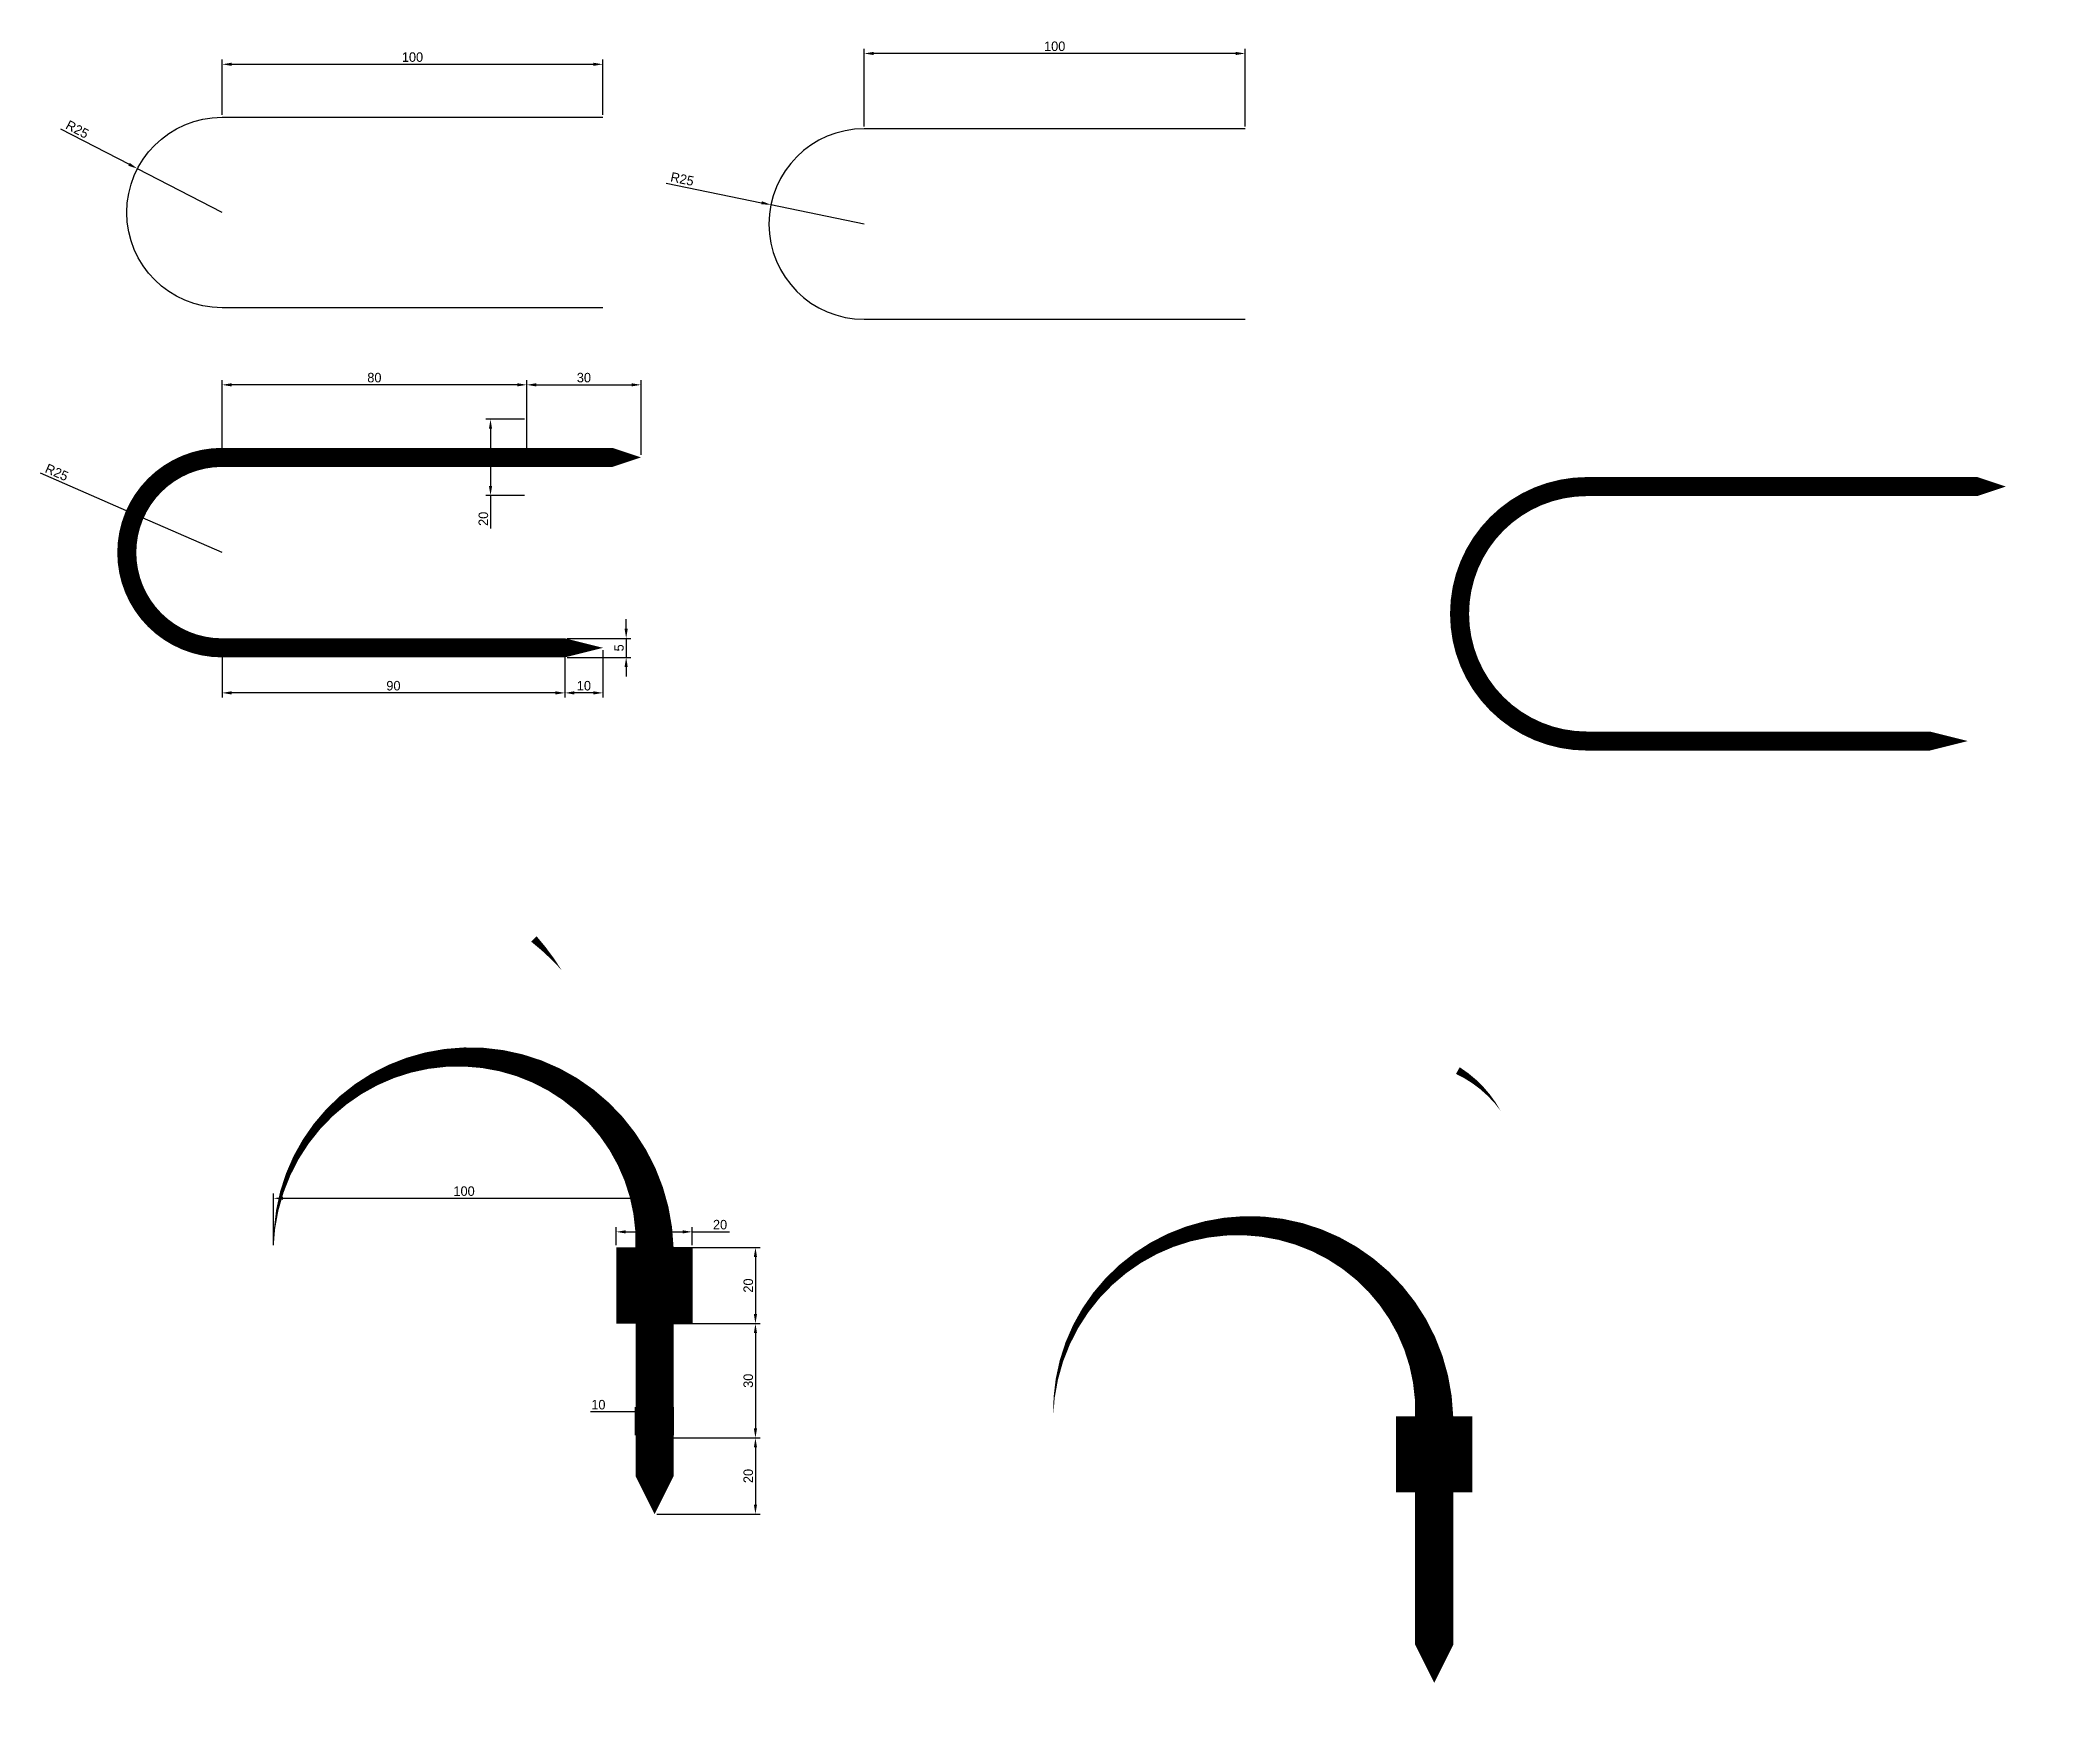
# Model space of a CAD drawing. Header units: millimetres. Extents: x 205 to 731, y -118 to 324.
import ezdxf

# ---------------------------------------------------------------- set-up
doc = ezdxf.new("R2010")
doc.units = ezdxf.units.MM
doc.dimstyles.new('ISO-25', dxfattribs={"dimtxt": 2.5, "dimasz": 2.5, "dimexe": 1.25, "dimexo": 0.625, "dimtad": 1, "dimdsep": 46, "dimtxsty": 'Standard', "dimcen": 2.5, "dimadec": 0, "dimazin": 0, "dimtfac": 1, "dimtmove": 0, "dimatfit": 3, "dimfxl": 1, "dimarcsym": 0})

# ---------------------------------------------------------------- blocks, each defined once
blk = doc.blocks.new('*D1')
at = {"color": 0, "lineweight": -2, "transparency": 16777216}
for p, q in [((253, 303.88), (253, 318.42)), ((255.5, 317.17), (350.5, 317.17)), ((353, 303.88), (353, 318.42))]:
    blk.add_line(p, q, dxfattribs=at)
at = {"color": 0, "transparency": 16777216}
for points in [[(255.5, 317.59), (255.5, 316.76), (253, 317.17)], [(350.5, 317.59), (350.5, 316.76), (353, 317.17)]]:
    blk.add_solid(points, dxfattribs=at)
at = {"layer": 'Defpoints', "color": 0, "transparency": 16777216}
for p in [(353, 317.17), (253, 303.26), (353, 303.26)]:
    blk.add_point(p, dxfattribs=at)
at = {"color": 0, "transparency": 16777216, "insert": (303, 319.05), "char_height": 2.5, "attachment_point": 5}
blk.add_mtext('100', dxfattribs=at)
blk = doc.blocks.new('*D2')
at = {"color": 0, "lineweight": -2, "transparency": 16777216}
for p, q in [((210.63, 300.24), (228.59, 290.92)), ((253, 278.26), (230.81, 289.77))]:
    blk.add_line(p, q, dxfattribs=at)
at = {"color": 0, "transparency": 16777216}
blk.add_solid([(228.79, 291.29), (228.4, 290.55), (230.81, 289.77)], dxfattribs=at)
at = {"layer": 'Defpoints', "color": 0, "transparency": 16777216}
for p in [(230.81, 289.77), (253, 278.26)]:
    blk.add_point(p, dxfattribs=at)
at = {"color": 0, "transparency": 16777216, "insert": (215.01, 300.08), "char_height": 2.5, "attachment_point": 5, "rotation": 332.5773}
blk.add_mtext('R25', dxfattribs=at)
blk = doc.blocks.new('*D3')
at = {"color": 0, "lineweight": -2, "transparency": 16777216}
for p, q in [((205.24, 209.92), (227.82, 200.02)), ((253, 188.98), (230.11, 199.02))]:
    blk.add_line(p, q, dxfattribs=at)
at = {"color": 0, "transparency": 16777216}
blk.add_solid([(227.99, 200.41), (227.65, 199.64), (230.11, 199.02)], dxfattribs=at)
at = {"layer": 'Defpoints', "color": 0, "transparency": 16777216}
for p in [(230.11, 199.02), (253, 188.98)]:
    blk.add_point(p, dxfattribs=at)
at = {"color": 0, "transparency": 16777216, "insert": (209.62, 210.05), "char_height": 2.5, "attachment_point": 5, "rotation": 336.3242}
blk.add_mtext('R25', dxfattribs=at)
blk = doc.blocks.new('*D4')
at = {"color": 0, "lineweight": -2, "transparency": 16777216}
for p, q in [((253, 214.61), (253, 234.28)), ((330.5, 233.03), (255.5, 233.03)), ((333, 214.61), (333, 234.28))]:
    blk.add_line(p, q, dxfattribs=at)
at = {"color": 0, "transparency": 16777216}
for points in [[(255.5, 233.45), (255.5, 232.61), (253, 233.03)], [(330.5, 233.45), (330.5, 232.61), (333, 233.03)]]:
    blk.add_solid(points, dxfattribs=at)
at = {"layer": 'Defpoints', "color": 0, "transparency": 16777216}
for p in [(253, 233.03), (253, 213.98), (333, 213.98)]:
    blk.add_point(p, dxfattribs=at)
at = {"color": 0, "transparency": 16777216, "insert": (293, 234.91), "char_height": 2.5, "attachment_point": 5}
blk.add_mtext('80', dxfattribs=at)
blk = doc.blocks.new('*D5')
at = {"color": 0, "lineweight": -2, "transparency": 16777216}
for p, q in [((333, 224.77), (333, 234.28)), ((335.5, 233.03), (360.5, 233.03)), ((363, 214.61), (363, 234.28))]:
    blk.add_line(p, q, dxfattribs=at)
at = {"color": 0, "transparency": 16777216}
for points in [[(335.5, 233.45), (335.5, 232.61), (333, 233.03)], [(360.5, 233.45), (360.5, 232.61), (363, 233.03)]]:
    blk.add_solid(points, dxfattribs=at)
at = {"layer": 'Defpoints', "color": 0, "transparency": 16777216}
for p in [(363, 233.03), (333, 224.14), (363, 213.98)]:
    blk.add_point(p, dxfattribs=at)
at = {"color": 0, "transparency": 16777216, "insert": (348, 234.91), "char_height": 2.5, "attachment_point": 5}
blk.add_mtext('30', dxfattribs=at)
blk = doc.blocks.new('*D6')
at = {"color": 0, "lineweight": -2, "transparency": 16777216}
for p, q in [((353, 163.36), (353, 150.91)), ((343, 160.77), (343, 150.91)), ((350.5, 152.16), (345.5, 152.16))]:
    blk.add_line(p, q, dxfattribs=at)
at = {"color": 0, "transparency": 16777216}
for points in [[(345.5, 152.58), (345.5, 151.74), (343, 152.16)], [(350.5, 152.58), (350.5, 151.74), (353, 152.16)]]:
    blk.add_solid(points, dxfattribs=at)
at = {"layer": 'Defpoints', "color": 0, "transparency": 16777216}
for p in [(353, 163.98), (343, 161.39), (343, 152.16)]:
    blk.add_point(p, dxfattribs=at)
at = {"color": 0, "transparency": 16777216, "insert": (348, 154.03), "char_height": 2.5, "attachment_point": 5}
blk.add_mtext('10', dxfattribs=at)
blk = doc.blocks.new('*D7')
at = {"color": 0, "lineweight": -2, "transparency": 16777216}
for p, q in [((332.38, 223.98), (322.23, 223.98)), ((323.48, 221.48), (323.48, 206.48)), ((332.38, 203.98), (322.23, 203.98)), ((323.48, 203.98), (323.48, 195.35))]:
    blk.add_line(p, q, dxfattribs=at)
at = {"color": 0, "transparency": 16777216}
for points in [[(323.06, 221.48), (323.9, 221.48), (323.48, 223.98)], [(323.06, 206.48), (323.9, 206.48), (323.48, 203.98)]]:
    blk.add_solid(points, dxfattribs=at)
at = {"layer": 'Defpoints', "color": 0, "transparency": 16777216}
for p in [(323.48, 223.98), (333, 223.98), (333, 203.98)]:
    blk.add_point(p, dxfattribs=at)
at = {"color": 0, "transparency": 16777216, "insert": (321.61, 197.85), "char_height": 2.5, "attachment_point": 5, "rotation": 90}
blk.add_mtext('20', dxfattribs=at)
blk = doc.blocks.new('*D8')
at = {"color": 0, "lineweight": -2, "transparency": 16777216}
for p, q in [((359.09, 168.98), (359.09, 171.48)), ((343.63, 166.48), (360.34, 166.48)), ((359.09, 166.48), (359.09, 161.48)), ((343.63, 161.48), (360.34, 161.48)), ((359.09, 158.98), (359.09, 156.48))]:
    blk.add_line(p, q, dxfattribs=at)
at = {"color": 0, "transparency": 16777216}
for points in [[(358.67, 168.98), (359.5, 168.98), (359.09, 166.48)], [(358.67, 158.98), (359.5, 158.98), (359.09, 161.48)]]:
    blk.add_solid(points, dxfattribs=at)
at = {"layer": 'Defpoints', "color": 0, "transparency": 16777216}
for p in [(343, 166.48), (343, 161.48), (359.09, 161.48)]:
    blk.add_point(p, dxfattribs=at)
at = {"color": 0, "transparency": 16777216, "insert": (357.21, 163.98), "char_height": 2.5, "attachment_point": 5, "rotation": 90}
blk.add_mtext('5', dxfattribs=at)
blk = doc.blocks.new('*D9')
at = {"color": 0, "lineweight": -2, "transparency": 16777216}
for p, q in [((253, 163.36), (253, 150.91)), ((343, 163.36), (343, 150.91)), ((340.5, 152.16), (255.5, 152.16))]:
    blk.add_line(p, q, dxfattribs=at)
at = {"color": 0, "transparency": 16777216}
for points in [[(255.5, 152.58), (255.5, 151.74), (253, 152.16)], [(340.5, 152.58), (340.5, 151.74), (343, 152.16)]]:
    blk.add_solid(points, dxfattribs=at)
at = {"layer": 'Defpoints', "color": 0, "transparency": 16777216}
for p in [(253, 163.98), (343, 163.98), (253, 152.16)]:
    blk.add_point(p, dxfattribs=at)
at = {"color": 0, "transparency": 16777216, "insert": (298, 154.03), "char_height": 2.5, "attachment_point": 5}
blk.add_mtext('90', dxfattribs=at)
blk = doc.blocks.new('*D10')
at = {"color": 0, "lineweight": -2, "transparency": 16777216}
for p, q in [((266.54, 7.21), (266.54, 20.73)), ((269.04, 19.48), (364.04, 19.48)), ((366.54, 7.21), (366.54, 20.73))]:
    blk.add_line(p, q, dxfattribs=at)
at = {"color": 0, "transparency": 16777216}
for points in [[(269.04, 19.89), (269.04, 19.06), (266.54, 19.48)], [(364.04, 19.89), (364.04, 19.06), (366.54, 19.48)]]:
    blk.add_solid(points, dxfattribs=at)
at = {"layer": 'Defpoints', "color": 0, "transparency": 16777216}
for p in [(366.54, 19.48), (266.54, 6.58), (366.54, 6.58)]:
    blk.add_point(p, dxfattribs=at)
at = {"color": 0, "transparency": 16777216, "insert": (316.54, 21.35), "char_height": 2.5, "attachment_point": 5}
blk.add_mtext('100', dxfattribs=at)
blk = doc.blocks.new('*D11')
at = {"color": 0, "lineweight": -2, "transparency": 16777216}
for p, q in [((367.17, 6.58), (394.28, 6.58)), ((393.03, 4.08), (393.03, -10.92)), ((367.17, -13.42), (394.28, -13.42))]:
    blk.add_line(p, q, dxfattribs=at)
at = {"color": 0, "transparency": 16777216}
for points in [[(392.61, 4.08), (393.44, 4.08), (393.03, 6.58)], [(392.61, -10.92), (393.44, -10.92), (393.03, -13.42)]]:
    blk.add_solid(points, dxfattribs=at)
at = {"layer": 'Defpoints', "color": 0, "transparency": 16777216}
for p in [(366.54, 6.58), (366.54, -13.42), (393.03, -13.42)]:
    blk.add_point(p, dxfattribs=at)
at = {"color": 0, "transparency": 16777216, "insert": (391.15, -3.42), "char_height": 2.5, "attachment_point": 5, "rotation": 90}
blk.add_mtext('20', dxfattribs=at)
blk = doc.blocks.new('*D12')
at = {"color": 0, "lineweight": -2, "transparency": 16777216}
for p, q in [((356.44, 7.21), (356.44, 11.92)), ((358.94, 10.67), (373.95, 10.67)), ((376.45, 7.21), (376.45, 11.92)), ((376.45, 10.67), (386.24, 10.67))]:
    blk.add_line(p, q, dxfattribs=at)
at = {"color": 0, "transparency": 16777216}
for points in [[(358.94, 11.09), (358.94, 10.26), (356.44, 10.67)], [(373.95, 11.09), (373.95, 10.26), (376.45, 10.67)]]:
    blk.add_solid(points, dxfattribs=at)
at = {"layer": 'Defpoints', "color": 0, "transparency": 16777216}
for p in [(376.45, 10.67), (356.44, 6.58), (376.45, 6.58)]:
    blk.add_point(p, dxfattribs=at)
at = {"color": 0, "transparency": 16777216, "insert": (383.74, 12.55), "char_height": 2.5, "attachment_point": 5}
blk.add_mtext('20', dxfattribs=at)
blk = doc.blocks.new('*D13')
at = {"color": 0, "lineweight": -2, "transparency": 16777216}
for p, q in [((367.17, -13.42), (394.28, -13.42)), ((393.03, -15.92), (393.03, -40.92)), ((367.17, -43.42), (394.28, -43.42))]:
    blk.add_line(p, q, dxfattribs=at)
at = {"color": 0, "transparency": 16777216}
for points in [[(392.61, -15.92), (393.44, -15.92), (393.03, -13.42)], [(392.61, -40.92), (393.44, -40.92), (393.03, -43.42)]]:
    blk.add_solid(points, dxfattribs=at)
at = {"layer": 'Defpoints', "color": 0, "transparency": 16777216}
for p in [(366.54, -13.42), (366.54, -43.42), (393.03, -43.42)]:
    blk.add_point(p, dxfattribs=at)
at = {"color": 0, "transparency": 16777216, "insert": (391.15, -28.42), "char_height": 2.5, "attachment_point": 5, "rotation": 90}
blk.add_mtext('30', dxfattribs=at)
blk = doc.blocks.new('*D14')
at = {"color": 0, "lineweight": -2, "transparency": 16777216}
for p, q in [((367.17, -43.42), (394.28, -43.42)), ((393.03, -45.92), (393.03, -60.92)), ((367.17, -63.42), (394.28, -63.42))]:
    blk.add_line(p, q, dxfattribs=at)
at = {"color": 0, "transparency": 16777216}
for points in [[(392.61, -45.92), (393.44, -45.92), (393.03, -43.42)], [(392.61, -60.92), (393.44, -60.92), (393.03, -63.42)]]:
    blk.add_solid(points, dxfattribs=at)
at = {"layer": 'Defpoints', "color": 0, "transparency": 16777216}
for p in [(366.54, -43.42), (366.54, -63.42), (393.03, -63.42)]:
    blk.add_point(p, dxfattribs=at)
at = {"color": 0, "transparency": 16777216, "insert": (391.15, -53.42), "char_height": 2.5, "attachment_point": 5, "rotation": 90}
blk.add_mtext('20', dxfattribs=at)
blk = doc.blocks.new('*D15')
at = {"color": 0, "lineweight": -2, "transparency": 16777216}
for p, q in [((361.54, -36.58), (349.72, -36.58)), ((361.54, -42.73), (361.54, -35.33)), ((369.04, -36.58), (364.04, -36.58)), ((371.54, -42.73), (371.54, -35.33))]:
    blk.add_line(p, q, dxfattribs=at)
at = {"color": 0, "transparency": 16777216}
for points in [[(364.04, -36.17), (364.04, -37), (361.54, -36.58)], [(369.04, -36.17), (369.04, -37), (371.54, -36.58)]]:
    blk.add_solid(points, dxfattribs=at)
at = {"layer": 'Defpoints', "color": 0, "transparency": 16777216}
for p in [(361.54, -36.58), (361.54, -43.35), (371.54, -43.35)]:
    blk.add_point(p, dxfattribs=at)
at = {"color": 0, "transparency": 16777216, "insert": (351.8, -34.71), "char_height": 2.5, "attachment_point": 5}
blk.add_mtext('10', dxfattribs=at)
blk = doc.blocks.new('*D17')
at = {"color": 0, "lineweight": -2, "transparency": 16777216}
for p, q in [((421.58, 300.86), (421.58, 321.27)), ((521.58, 300.86), (521.58, 321.27)), ((519.08, 320.02), (424.08, 320.02))]:
    blk.add_line(p, q, dxfattribs=at)
at = {"color": 0, "transparency": 16777216}
for points in [[(424.08, 320.43), (424.08, 319.6), (421.58, 320.02)], [(519.08, 320.43), (519.08, 319.6), (521.58, 320.02)]]:
    blk.add_solid(points, dxfattribs=at)
at = {"layer": 'Defpoints', "color": 0, "transparency": 16777216}
for p in [(421.58, 320.02), (421.58, 300.24), (521.58, 300.24)]:
    blk.add_point(p, dxfattribs=at)
at = {"color": 0, "transparency": 16777216, "insert": (471.58, 321.89), "char_height": 2.5, "attachment_point": 5}
blk.add_mtext('100', dxfattribs=at)
blk = doc.blocks.new('*D18')
at = {"color": 0, "lineweight": -2, "transparency": 16777216}
for p, q in [((369.55, 286.01), (394.65, 280.81)), ((421.58, 275.24), (397.1, 280.31))]:
    blk.add_line(p, q, dxfattribs=at)
at = {"color": 0, "transparency": 16777216}
blk.add_solid([(394.73, 281.22), (394.56, 280.41), (397.1, 280.31)], dxfattribs=at)
at = {"layer": 'Defpoints', "color": 0, "transparency": 16777216}
for p in [(397.1, 280.31), (421.58, 275.24)]:
    blk.add_point(p, dxfattribs=at)
at = {"color": 0, "transparency": 16777216, "insert": (373.81, 287.04), "char_height": 2.5, "attachment_point": 5, "rotation": 348.303}
blk.add_mtext('R25', dxfattribs=at)

msp = doc.modelspace()

# ---------------------------------------------------------------- linework, layer by layer
for points, format in [([(353.003, 253.256), (253.003, 253.256, -1), (253.003, 303.256), (353.003, 303.256)], "xyb"), ([(521.577, 300.239), (421.577, 300.239, 1), (421.577, 250.239), (521.577, 250.239)], "xyb"), ([(353.003, 163.981, 0, 5, 0), (343.003, 163.981, 5, 5, 0), (253.003, 163.981, 5, 5, -1), (253.003, 213.981, 5, 5, 0), (333.003, 213.981, 20, 0, 0), (363.003, 213.981, 0, 0, 0)], "xyseb"), ([(711.259, 139.516, 0, 5, 0), (701.259, 139.516, 5, 5, 0), (611.259, 139.516, 5, 5, -1), (611.259, 206.318, 5, 5, 0), (691.259, 206.318, 20, 0, 0), (721.259, 206.318, 0, 0, 0)], "xyseb"), ([(279.657, 102.944, 0, 0, -0.2487897), (334.86, 87.564, 2, 0, -0.0417502), (342.144, 79.392, 0, 0, 0.8178494)], "xyseb"), ([(476.096, 79.149, 0, 0, -0.1269059), (577.41, 53.014, 2, 0, -0.1255466), (588.667, 42.427, 0, 0, 0.1690783)], "xyseb"), ([(266.541, 6.581, 0, 10, -1), (366.541, 6.581, 20, 20, 0), (366.541, -13.419, 10, 10, 0), (366.541, -43.419, 20, 0, 0), (366.541, -63.419, 0, 0, 0)], "xyseb"), ([(471.196, -37.714, 0, 10, -1), (571.196, -37.714, 20, 20, 0), (571.196, -57.714, 10, 10, 0), (571.196, -87.714, 20, 0, 0), (571.196, -107.714, 0, 0, 0)], "xyseb")]:
    msp.add_lwpolyline(points, format=format)

# ---------------------------------------------------------------- dimensions: what is measured, and where the dimension line sits
dim = msp.add_linear_dim(base=(421.577, 320.017), p1=(521.577, 300.239), p2=(421.577, 300.239), dimstyle='ISO-25')
dim.commit()
dim.dimension.update_dxf_attribs({"geometry": '*D17', "text_midpoint": (471.577, 321.892)})
at = {"color": 4}
for base, p1, p2, picture, middle in [((353.003, 317.172), (253.003, 303.256), (353.003, 303.256), '*D1', (303.003, 319.047)), ((253.003, 233.03), (333.003, 213.981), (253.003, 213.981), '*D4', (293.003, 234.905)), ((363.003, 233.03), (333.003, 224.141), (363.003, 213.981), '*D5', (348.003, 234.905)), ((253.003, 152.158), (343.003, 163.981), (253.003, 163.981), '*D9', (298.003, 154.033)), ((343.003, 152.158), (353.003, 163.981), (343.003, 161.391), '*D6', (348.003, 154.033)), ((366.541, 19.477), (266.541, 6.581), (366.541, 6.581), '*D10', (316.541, 21.352))]:
    dim = msp.add_linear_dim(base=base, p1=p1, p2=p2, dimstyle='ISO-25', dxfattribs=at)
    dim.commit()
    dim.dimension.update_dxf_attribs({"geometry": picture, "text_midpoint": middle})
for center, mpoint, picture, middle in [((253.003, 278.256), (230.813, 289.77), '*D2', (214.144, 298.418)), ((253.003, 188.981), (230.108, 199.02), '*D3', (208.864, 208.335))]:
    dim = msp.add_radius_dim(center=center, mpoint=mpoint, dimstyle='ISO-25', dxfattribs=at)
    dim.commit()
    dim.dimension.update_dxf_attribs({"geometry": picture, "text_midpoint": middle, "dimtype": 164})
dim = msp.add_radius_dim(center=(421.577, 275.239), mpoint=(397.096, 280.308), dimstyle='ISO-25')
dim.commit()
dim.dimension.update_dxf_attribs({"geometry": '*D18', "text_midpoint": (373.426, 285.208), "dimtype": 164})
for base, p1, p2, picture, middle in [((323.48, 223.981), (333.003, 203.983), (333.003, 223.981), '*D7', (323.48, 197.855)), ((359.087, 161.477), (343.002, 166.481), (343.003, 161.477), '*D8', (359.087, 163.979))]:
    dim = msp.add_linear_dim(base=base, p1=p1, p2=p2, angle=90, dimstyle='ISO-25', dxfattribs=at)
    dim.commit()
    dim.dimension.update_dxf_attribs({"geometry": picture, "text_midpoint": middle, "dimtype": 160})
for base, p1, p2, text, picture, middle in [((376.452, 10.674), (356.444, 6.581), (376.452, 6.581), '20', '*D12', (383.744, 10.674)), ((361.536, -36.582), (371.544, -43.351), (361.536, -43.351), '10', '*D15', (351.8, -36.582))]:
    dim = msp.add_linear_dim(base=base, p1=p1, p2=p2, text=text, dimstyle='ISO-25', dxfattribs=at)
    dim.commit()
    dim.dimension.update_dxf_attribs({"geometry": picture, "text_midpoint": middle, "dimtype": 160})
for base, p1, p2, picture, middle in [((393.027, -13.419), (366.541, 6.581), (366.541, -13.419), '*D11', (391.152, -3.419)), ((393.027, -43.419), (366.541, -13.419), (366.541, -43.419), '*D13', (391.152, -28.419)), ((393.027, -63.419), (366.541, -43.419), (366.541, -63.419), '*D14', (391.152, -53.419))]:
    dim = msp.add_linear_dim(base=base, p1=p1, p2=p2, angle=90, dimstyle='ISO-25', dxfattribs=at)
    dim.commit()
    dim.dimension.update_dxf_attribs({"geometry": picture, "text_midpoint": middle})

doc.saveas('drawing.dxf')
